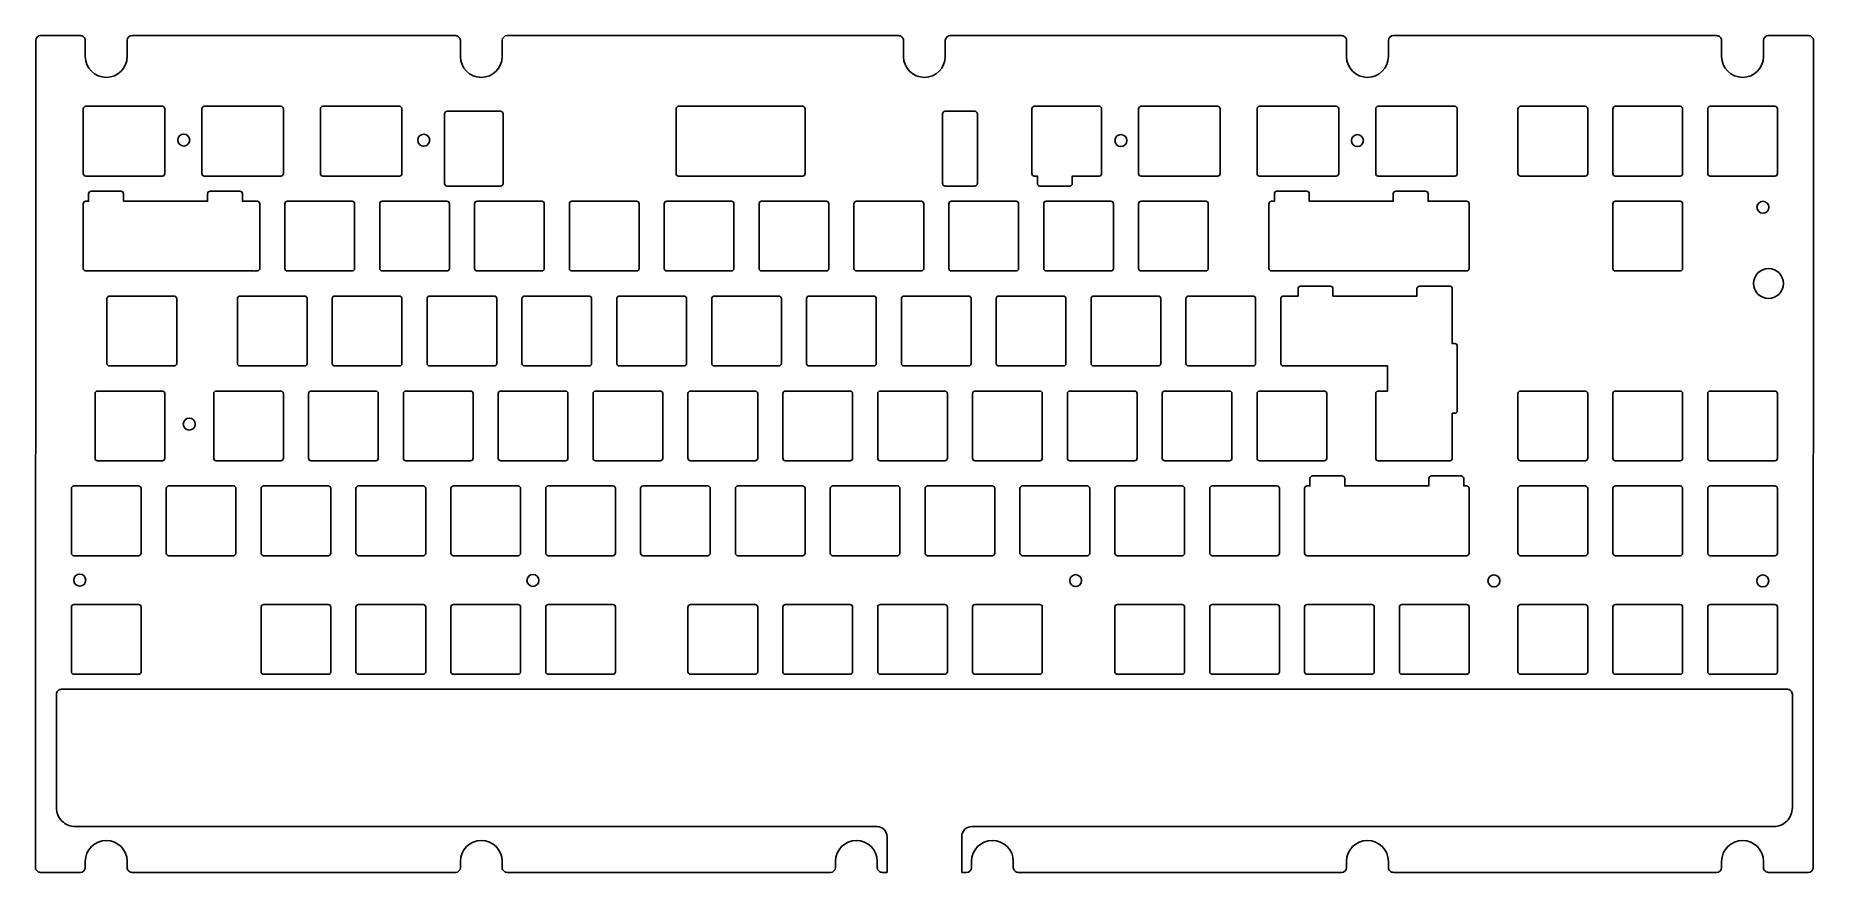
# Model space of a CAD drawing. Header units: millimetres. Extents: x 8 to 365, y -165 to 3.
import ezdxf

# ---------------------------------------------------------------- set-up
doc = ezdxf.new("R2010")
doc.units = ezdxf.units.MM
doc.layers.get('0').update_dxf_attribs({"linetype": 'CONTINUOUS'})

msp = doc.modelspace()

# ---------------------------------------------------------------- linework, layer by layer
for points in [[(13.26, -127.93), (359.88, -127.93, -0.414214), (360.88, -128.93), (360.88, -151.71, -0.414214), (357.09, -155.49), (196.07, -155.49, 0.414214), (194.07, -157.49), (194.07, -164.69), (195.03, -164.69, 0.414164), (196.03, -163.69), (196.03, -162.49, -1), (204.43, -162.49), (204.43, -163.69, 0.414263), (205.43, -164.69), (270.35, -164.69, 0.414164), (271.35, -163.69), (271.35, -162.49, -1), (279.75, -162.49), (279.75, -163.69, 0.414263), (280.75, -164.69), (345.68, -164.69, 0.414164), (346.68, -163.69), (346.68, -162.49, -1), (355.08, -162.49), (355.08, -163.69, 0.414263), (356.08, -164.69), (364.09, -164.69, 0.414164), (365.09, -163.69), (365.12, 2.28, 0.414263), (364.12, 3.28), (356.08, 3.28, 0.414164), (355.08, 2.28), (355.08, -0.92, -1), (346.68, -0.92), (346.68, 2.28, 0.414263), (345.68, 3.28), (280.75, 3.28, 0.414164), (279.75, 2.28), (279.75, -0.92, -1), (271.35, -0.92), (271.35, 2.28, 0.414263), (270.35, 3.28), (191.77, 3.28, 0.414164), (190.77, 2.28), (190.77, -0.92, -1), (182.37, -0.92), (182.37, 2.28, 0.414263), (181.37, 3.28), (102.79, 3.28, 0.414164), (101.79, 2.28), (101.78, -0.92, -1), (93.38, -0.92), (93.39, 2.28, 0.414263), (92.39, 3.28), (27.46, 3.28, 0.414164), (26.46, 2.28), (26.46, -0.92, -1), (18.06, -0.92), (18.06, 2.28, 0.414263), (17.06, 3.28), (9.09, 3.28, 0.414164), (8.09, 2.28), (8.07, -163.69, 0.414263), (9.07, -164.69), (17.06, -164.69, 0.414164), (18.06, -163.69), (18.06, -162.49, -1), (26.46, -162.49), (26.46, -163.69, 0.414263), (27.46, -164.69), (92.39, -164.69, 0.414164), (93.39, -163.69), (93.39, -162.49, -1), (101.79, -162.49), (101.79, -163.69, 0.414263), (102.79, -164.69), (167.71, -164.69, 0.414164), (168.71, -163.69), (168.71, -162.49, -1), (177.11, -162.49), (177.11, -163.69, 0.414263), (178.11, -164.69), (179.07, -164.69), (179.07, -157.49, 0.414214), (177.07, -155.49), (16.05, -155.49, -0.414214), (12.26, -151.71), (12.26, -128.93, -0.414214)], [(33.53, -24.92), (18.15, -24.92, -0.414214), (17.65, -24.42), (17.65, -11.42, -0.414214), (18.15, -10.92), (33.53, -10.92, -0.414214), (34.03, -11.42), (34.03, -24.42, -0.414214)], [(57.34, -24.92), (41.96, -24.92, -0.414214), (41.46, -24.42), (41.46, -11.42, -0.414214), (41.96, -10.92), (57.34, -10.92, -0.414214), (57.84, -11.42), (57.84, -24.42, -0.414214)], [(65.77, -10.92), (81.15, -10.92, -0.414214), (81.65, -11.42), (81.65, -24.42, -0.414214), (81.15, -24.92), (65.77, -24.92, -0.414214), (65.27, -24.42), (65.27, -11.42, -0.414214)], [(101.47, -26.92), (90.71, -26.92, -0.414214), (90.21, -26.42), (90.21, -12.42, -0.414214), (90.71, -11.92), (101.47, -11.92, -0.414214), (101.97, -12.42), (101.97, -26.42, -0.414214)], [(162.12, -24.92), (137.21, -24.92, -0.414214), (136.71, -24.42), (136.71, -11.42, -0.414214), (137.21, -10.92), (162.12, -10.92, -0.414214), (162.62, -11.42), (162.62, -24.42, -0.414214)], [(196.71, -26.92), (190.71, -26.92, -0.414214), (190.21, -26.42), (190.21, -12.42, -0.414214), (190.71, -11.92), (196.71, -11.92, -0.414214), (197.21, -12.42), (197.21, -26.42, -0.414214)], [(208.65, -10.92), (221.65, -10.92, -0.414214), (222.15, -11.42), (222.15, -24.42, -0.414214), (221.65, -24.92), (216.27, -24.92), (216.27, -26.42, -0.414214), (215.77, -26.92), (209.77, -26.92, -0.414214), (209.27, -26.42), (209.27, -24.92), (208.65, -24.92, -0.414214), (208.15, -24.42), (208.15, -11.42, -0.414214)], [(245.46, -24.92), (230.08, -24.92, -0.414214), (229.58, -24.42), (229.58, -11.42, -0.414214), (230.08, -10.92), (245.46, -10.92, -0.414214), (245.96, -11.42), (245.96, -24.42, -0.414214)], [(269.27, -24.92), (253.89, -24.92, -0.414214), (253.39, -24.42), (253.39, -11.42, -0.414214), (253.89, -10.92), (269.27, -10.92, -0.414214), (269.77, -11.42), (269.77, -24.42, -0.414214)], [(293.08, -24.92), (277.7, -24.92, -0.414214), (277.2, -24.42), (277.2, -11.42, -0.414214), (277.7, -10.92), (293.08, -10.92, -0.414214), (293.58, -11.42), (293.58, -24.42, -0.414214)], [(319.28, -24.92), (306.28, -24.92, -0.414214), (305.78, -24.42), (305.78, -11.42, -0.414214), (306.28, -10.92), (319.28, -10.92, -0.414214), (319.78, -11.42), (319.78, -24.42, -0.414214)], [(338.33, -24.92), (325.33, -24.92, -0.414214), (324.83, -24.42), (324.83, -11.42, -0.414214), (325.33, -10.92), (338.33, -10.92, -0.414214), (338.83, -11.42), (338.83, -24.42, -0.414214)], [(357.38, -24.92), (344.38, -24.92, -0.414214), (343.88, -24.42), (343.88, -11.42, -0.414214), (344.38, -10.92), (357.38, -10.92, -0.414214), (357.88, -11.42), (357.88, -24.42, -0.414214)], [(52.58, -43.97), (52.28, -43.97, -0.09309), (51.91, -43.97), (18.15, -43.97, -0.414214), (17.65, -43.47), (17.65, -30.47, -0.414214), (18.15, -29.97), (18.73, -29.97), (18.73, -28.47, -0.414214), (19.23, -27.97), (25.23, -27.97, -0.414214), (25.73, -28.47), (25.73, -29.97), (42.61, -29.97), (42.61, -28.47, -0.414214), (43.11, -27.97), (49.11, -27.97, -0.414214), (49.61, -28.47), (49.61, -29.97), (52.58, -29.97, -0.414214), (53.08, -30.47), (53.08, -43.47, -0.414214)], [(295.47, -43.97), (256.27, -43.97, -0.414214), (255.77, -43.47), (255.77, -30.47, -0.414214), (256.27, -29.97), (256.86, -29.97), (256.86, -28.47, -0.414214), (257.36, -27.97), (263.36, -27.97, -0.414214), (263.86, -28.47), (263.86, -29.97), (280.73, -29.97), (280.73, -28.47, -0.414214), (281.23, -27.97), (287.23, -27.97, -0.414214), (287.73, -28.47), (287.73, -29.97), (295.47, -29.97, -0.414214), (295.97, -30.47), (295.97, -43.47, -0.414214)], [(71.63, -43.97), (58.63, -43.97, -0.414214), (58.13, -43.47), (58.13, -30.47, -0.414214), (58.63, -29.97), (71.63, -29.97, -0.414214), (72.13, -30.47), (72.13, -43.47, -0.414214)], [(90.68, -43.97), (77.68, -43.97, -0.414214), (77.18, -43.47), (77.18, -30.47, -0.414214), (77.68, -29.97), (90.68, -29.97, -0.414214), (91.18, -30.47), (91.18, -43.47, -0.414214)], [(109.73, -43.97), (96.73, -43.97, -0.414214), (96.23, -43.47), (96.23, -30.47, -0.414214), (96.73, -29.97), (109.73, -29.97, -0.414214), (110.23, -30.47), (110.23, -43.47, -0.414214)], [(129.28, -30.47), (129.28, -43.47, -0.414214), (128.78, -43.97), (115.78, -43.97, -0.414214), (115.28, -43.47), (115.28, -30.47, -0.414214), (115.78, -29.97), (128.78, -29.97, -0.414214)], [(147.83, -43.97), (134.83, -43.97, -0.414214), (134.33, -43.47), (134.33, -30.47, -0.414214), (134.83, -29.97), (147.83, -29.97, -0.414214), (148.33, -30.47), (148.33, -43.47, -0.414214)], [(166.88, -43.97), (153.88, -43.97, -0.414214), (153.38, -43.47), (153.38, -30.47, -0.414214), (153.88, -29.97), (166.88, -29.97, -0.414214), (167.38, -30.47), (167.38, -43.47, -0.414214)], [(185.93, -43.97), (172.93, -43.97, -0.414214), (172.43, -43.47), (172.43, -30.47, -0.414214), (172.93, -29.97), (185.93, -29.97, -0.414214), (186.43, -30.47), (186.43, -43.47, -0.414214)], [(205.48, -30.47), (205.48, -43.47, -0.414214), (204.98, -43.97), (191.98, -43.97, -0.414214), (191.48, -43.47), (191.48, -30.47, -0.414214), (191.98, -29.97), (204.98, -29.97, -0.414214)], [(224.03, -43.97), (211.03, -43.97, -0.414214), (210.53, -43.47), (210.53, -30.47, -0.414214), (211.03, -29.97), (224.03, -29.97, -0.414214), (224.53, -30.47), (224.53, -43.47, -0.414214)], [(243.08, -43.97), (230.08, -43.97, -0.414214), (229.58, -43.47), (229.58, -30.47, -0.414214), (230.08, -29.97), (243.08, -29.97, -0.414214), (243.58, -30.47), (243.58, -43.47, -0.414214)], [(338.33, -43.97), (325.33, -43.97, -0.414214), (324.83, -43.47), (324.83, -30.47, -0.414214), (325.33, -29.97), (338.33, -29.97, -0.414214), (338.83, -30.47), (338.83, -43.47, -0.414214)], [(35.91, -63.02), (22.91, -63.02, -0.414214), (22.41, -62.52), (22.41, -49.52, -0.414214), (22.91, -49.02), (35.91, -49.02, -0.414214), (36.41, -49.52), (36.41, -62.52, -0.414214)], [(62.1, -63.02), (49.1, -63.02, -0.414214), (48.6, -62.52), (48.6, -49.52, -0.414214), (49.1, -49.02), (62.1, -49.02, -0.414214), (62.6, -49.52), (62.6, -62.52, -0.414214)], [(81.15, -63.02), (68.15, -63.02, -0.414214), (67.65, -62.52), (67.65, -49.52, -0.414214), (68.15, -49.02), (81.15, -49.02, -0.414214), (81.65, -49.52), (81.65, -62.52, -0.414214)], [(100.2, -63.02), (87.2, -63.02, -0.414214), (86.7, -62.52), (86.7, -49.52, -0.414214), (87.2, -49.02), (100.2, -49.02, -0.414214), (100.7, -49.52), (100.7, -62.52, -0.414214)], [(119.25, -63.02), (106.25, -63.02, -0.414214), (105.75, -62.52), (105.75, -49.52, -0.414214), (106.25, -49.02), (119.25, -49.02, -0.414214), (119.75, -49.52), (119.75, -62.52, -0.414214)], [(138.8, -49.52), (138.8, -62.52, -0.414214), (138.3, -63.02), (125.3, -63.02, -0.414214), (124.8, -62.52), (124.8, -49.52, -0.414214), (125.3, -49.02), (138.3, -49.02, -0.414214)], [(157.35, -63.02), (144.35, -63.02, -0.414214), (143.85, -62.52), (143.85, -49.52, -0.414214), (144.35, -49.02), (157.35, -49.02, -0.414214), (157.85, -49.52), (157.85, -62.52, -0.414214)], [(176.4, -63.02), (163.4, -63.02, -0.414214), (162.9, -62.52), (162.9, -49.52, -0.414214), (163.4, -49.02), (176.4, -49.02, -0.414214), (176.9, -49.52), (176.9, -62.52, -0.414214)], [(195.95, -49.52), (195.95, -62.52, -0.414214), (195.45, -63.02), (182.45, -63.02, -0.414214), (181.95, -62.52), (181.95, -49.52, -0.414214), (182.45, -49.02), (195.45, -49.02, -0.414214)], [(214.5, -63.02), (201.5, -63.02, -0.414214), (201, -62.52), (201, -49.52, -0.414214), (201.5, -49.02), (214.5, -49.02, -0.414214), (215, -49.52), (215, -62.52, -0.414214)], [(233.55, -63.02), (220.55, -63.02, -0.414214), (220.05, -62.52), (220.05, -49.52, -0.414214), (220.55, -49.02), (233.55, -49.02, -0.414214), (234.05, -49.52), (234.05, -62.52, -0.414214)], [(253.1, -49.52), (253.1, -62.52, -0.414214), (252.6, -63.02), (239.6, -63.02, -0.414214), (239.1, -62.52), (239.1, -49.52, -0.414214), (239.6, -49.02), (252.6, -49.02, -0.414214)], [(292.08, -82.07, 0.414214), (292.58, -81.57), (292.58, -72.54), (293.08, -72.54, 0.414214), (293.58, -72.04), (293.58, -59.04, 0.414214), (293.08, -58.54), (292.58, -58.54), (292.58, -47.52, 0.414214), (292.08, -47.02), (286, -47.02, 0.414214), (285.5, -47.52), (285.5, -49.02), (268.62, -49.02), (268.62, -47.52, 0.414214), (268.12, -47.02), (262.12, -47.02, 0.414214), (261.62, -47.52), (261.62, -49.02), (258.65, -49.02, 0.414214), (258.15, -49.52), (258.15, -62.52, 0.414214), (258.65, -63.02), (279.58, -63.02), (279.58, -68.07), (277.7, -68.07, 0.414214), (277.2, -68.57), (277.2, -81.57, 0.414214), (277.7, -82.07)], [(34.03, -68.57), (34.03, -81.57, -0.414214), (33.53, -82.07), (20.53, -82.07, -0.414214), (20.03, -81.57), (20.03, -68.57, -0.414214), (20.53, -68.07), (33.53, -68.07, -0.414214)], [(57.84, -68.57), (57.84, -81.57, -0.414214), (57.34, -82.07), (44.34, -82.07, -0.414214), (43.84, -81.57), (43.84, -68.57, -0.414214), (44.34, -68.07), (57.34, -68.07, -0.414214)], [(76.89, -68.57), (76.89, -81.57, -0.414214), (76.39, -82.07), (63.39, -82.07, -0.414214), (62.89, -81.57), (62.89, -68.57, -0.414214), (63.39, -68.07), (76.39, -68.07, -0.414214)], [(95.44, -82.07), (82.44, -82.07, -0.414214), (81.94, -81.57), (81.94, -68.57, -0.414214), (82.44, -68.07), (95.44, -68.07, -0.414214), (95.94, -68.57), (95.94, -81.57, -0.414214)], [(114.49, -82.07), (101.49, -82.07, -0.414214), (100.99, -81.57), (100.99, -68.57, -0.414214), (101.49, -68.07), (114.49, -68.07, -0.414214), (114.99, -68.57), (114.99, -81.57, -0.414214)], [(134.04, -68.57), (134.04, -81.57, -0.414214), (133.54, -82.07), (120.54, -82.07, -0.414214), (120.04, -81.57), (120.04, -68.57, -0.414214), (120.54, -68.07), (133.54, -68.07, -0.414214)], [(152.59, -82.07), (139.59, -82.07, -0.414214), (139.09, -81.57), (139.09, -68.57, -0.414214), (139.59, -68.07), (152.59, -68.07, -0.414214), (153.09, -68.57), (153.09, -81.57, -0.414214)], [(171.64, -82.07), (158.64, -82.07, -0.414214), (158.14, -81.57), (158.14, -68.57, -0.414214), (158.64, -68.07), (171.64, -68.07, -0.414214), (172.14, -68.57), (172.14, -81.57, -0.414214)], [(190.69, -82.07), (177.69, -82.07, -0.414214), (177.19, -81.57), (177.19, -68.57, -0.414214), (177.69, -68.07), (190.69, -68.07, -0.414214), (191.19, -68.57), (191.19, -81.57, -0.414214)], [(209.74, -82.07), (196.74, -82.07, -0.414214), (196.24, -81.57), (196.24, -68.57, -0.414214), (196.74, -68.07), (209.74, -68.07, -0.414214), (210.24, -68.57), (210.24, -81.57, -0.414214)], [(228.79, -82.07), (215.79, -82.07, -0.414214), (215.29, -81.57), (215.29, -68.57, -0.414214), (215.79, -68.07), (228.79, -68.07, -0.414214), (229.29, -68.57), (229.29, -81.57, -0.414214)], [(247.84, -82.07), (234.84, -82.07, -0.414214), (234.34, -81.57), (234.34, -68.57, -0.414214), (234.84, -68.07), (247.84, -68.07, -0.414214), (248.34, -68.57), (248.34, -81.57, -0.414214)], [(266.89, -82.07), (253.89, -82.07, -0.414214), (253.39, -81.57), (253.39, -68.57, -0.414214), (253.89, -68.07), (266.89, -68.07, -0.414214), (267.39, -68.57), (267.39, -81.57, -0.414214)], [(319.78, -68.57), (319.78, -81.57, -0.414214), (319.28, -82.07), (306.28, -82.07, -0.414214), (305.78, -81.57), (305.78, -68.57, -0.414214), (306.28, -68.07), (319.28, -68.07, -0.414214)], [(338.83, -68.57), (338.83, -81.57, -0.414214), (338.33, -82.07), (325.33, -82.07, -0.414214), (324.83, -81.57), (324.83, -68.57, -0.414214), (325.33, -68.07), (338.33, -68.07, -0.414214)], [(357.88, -68.57), (357.88, -81.57, -0.414214), (357.38, -82.07), (344.38, -82.07, -0.414214), (343.88, -81.57), (343.88, -68.57, -0.414214), (344.38, -68.07), (357.38, -68.07, -0.414214)], [(288.38, -85.12), (294.38, -85.12, -0.414214), (294.88, -85.62), (294.88, -87.12), (295.47, -87.12, -0.414214), (295.97, -87.62), (295.97, -100.62, -0.414214), (295.47, -101.12), (263.42, -101.12, -0.414214), (262.92, -100.62), (262.92, -87.62, -0.414214), (263.42, -87.12), (264, -87.12), (264, -85.62, -0.414214), (264.5, -85.12), (270.5, -85.12, -0.414214), (271, -85.62), (271, -87.12), (287.88, -87.12), (287.88, -85.62, -0.414214)], [(28.77, -101.12), (15.77, -101.12, -0.414214), (15.27, -100.62), (15.27, -87.62, -0.414214), (15.77, -87.12), (28.77, -87.12, -0.414214), (29.27, -87.62), (29.27, -100.62, -0.414214)], [(48.32, -87.62), (48.32, -100.62, -0.414214), (47.82, -101.12), (34.82, -101.12, -0.414214), (34.32, -100.62), (34.32, -87.62, -0.414214), (34.82, -87.12), (47.82, -87.12, -0.414214)], [(66.87, -101.12), (53.87, -101.12, -0.414214), (53.37, -100.62), (53.37, -87.62, -0.414214), (53.87, -87.12), (66.87, -87.12, -0.414214), (67.37, -87.62), (67.37, -100.62, -0.414214)], [(85.92, -101.12), (72.92, -101.12, -0.414214), (72.42, -100.62), (72.42, -87.62, -0.414214), (72.92, -87.12), (85.92, -87.12, -0.414214), (86.42, -87.62), (86.42, -100.62, -0.414214)], [(104.97, -101.12), (91.97, -101.12, -0.414214), (91.47, -100.62), (91.47, -87.62, -0.414214), (91.97, -87.12), (104.97, -87.12, -0.414214), (105.47, -87.62), (105.47, -100.62, -0.414214)], [(124.52, -87.62), (124.52, -100.62, -0.414214), (124.02, -101.12), (111.02, -101.12, -0.414214), (110.52, -100.62), (110.52, -87.62, -0.414214), (111.02, -87.12), (124.02, -87.12, -0.414214)], [(143.07, -101.12), (130.07, -101.12, -0.414214), (129.57, -100.62), (129.57, -87.62, -0.414214), (130.07, -87.12), (143.07, -87.12, -0.414214), (143.57, -87.62), (143.57, -100.62, -0.414214)], [(162.12, -101.12), (149.12, -101.12, -0.414214), (148.62, -100.62), (148.62, -87.62, -0.414214), (149.12, -87.12), (162.12, -87.12, -0.414214), (162.62, -87.62), (162.62, -100.62, -0.414214)], [(181.17, -101.12), (168.17, -101.12, -0.414214), (167.67, -100.62), (167.67, -87.62, -0.414214), (168.17, -87.12), (181.17, -87.12, -0.414214), (181.67, -87.62), (181.67, -100.62, -0.414214)], [(200.22, -101.12), (187.22, -101.12, -0.414214), (186.72, -100.62), (186.72, -87.62, -0.414214), (187.22, -87.12), (200.22, -87.12, -0.414214), (200.72, -87.62), (200.72, -100.62, -0.414214)], [(219.77, -87.62), (219.77, -100.62, -0.414214), (219.27, -101.12), (206.27, -101.12, -0.414214), (205.77, -100.62), (205.77, -87.62, -0.414214), (206.27, -87.12), (219.27, -87.12, -0.414214)], [(238.32, -101.12), (225.32, -101.12, -0.414214), (224.82, -100.62), (224.82, -87.62, -0.414214), (225.32, -87.12), (238.32, -87.12, -0.414214), (238.82, -87.62), (238.82, -100.62, -0.414214)], [(257.37, -101.12), (244.37, -101.12, -0.414214), (243.87, -100.62), (243.87, -87.62, -0.414214), (244.37, -87.12), (257.37, -87.12, -0.414214), (257.87, -87.62), (257.87, -100.62, -0.414214)], [(319.28, -101.12), (306.28, -101.12, -0.414214), (305.78, -100.62), (305.78, -87.62, -0.414214), (306.28, -87.12), (319.28, -87.12, -0.414214), (319.78, -87.62), (319.78, -100.62, -0.414214)], [(338.33, -101.12), (325.33, -101.12, -0.414214), (324.83, -100.62), (324.83, -87.62, -0.414214), (325.33, -87.12), (338.33, -87.12, -0.414214), (338.83, -87.62), (338.83, -100.62, -0.414214)], [(357.38, -101.12), (344.38, -101.12, -0.414214), (343.88, -100.62), (343.88, -87.62, -0.414214), (344.38, -87.12), (357.38, -87.12, -0.414214), (357.88, -87.62), (357.88, -100.62, -0.414214)], [(29.27, -111.43), (29.27, -124.43, -0.414214), (28.77, -124.93), (15.77, -124.93, -0.414214), (15.27, -124.43), (15.27, -111.43, -0.414214), (15.77, -110.93), (28.77, -110.93, -0.414214)], [(66.87, -124.93), (53.87, -124.93, -0.414214), (53.37, -124.43), (53.37, -111.43, -0.414214), (53.87, -110.93), (66.87, -110.93, -0.414214), (67.37, -111.43), (67.37, -124.43, -0.414214)], [(86.42, -111.43), (86.42, -124.43, -0.414214), (85.92, -124.93), (72.92, -124.93, -0.414214), (72.42, -124.43), (72.42, -111.43, -0.414214), (72.92, -110.93), (85.92, -110.93, -0.414214)], [(105.47, -111.43), (105.47, -124.43, -0.414214), (104.97, -124.93), (91.97, -124.93, -0.414214), (91.47, -124.43), (91.47, -111.43, -0.414214), (91.97, -110.93), (104.97, -110.93, -0.414214)], [(124.52, -111.43), (124.52, -124.43, -0.414214), (124.02, -124.93), (111.02, -124.93, -0.414214), (110.52, -124.43), (110.52, -111.43, -0.414214), (111.02, -110.93), (124.02, -110.93, -0.414214)], [(153.09, -111.43), (153.09, -124.43, -0.414214), (152.59, -124.93), (139.59, -124.93, -0.414214), (139.09, -124.43), (139.09, -111.43, -0.414214), (139.59, -110.93), (152.59, -110.93, -0.414214)], [(171.64, -124.93), (158.64, -124.93, -0.414214), (158.14, -124.43), (158.14, -111.43, -0.414214), (158.64, -110.93), (171.64, -110.93, -0.414214), (172.14, -111.43), (172.14, -124.43, -0.414214)], [(190.69, -124.93), (177.69, -124.93, -0.414214), (177.19, -124.43), (177.19, -111.43, -0.414214), (177.69, -110.93), (190.69, -110.93, -0.414214), (191.19, -111.43), (191.19, -124.43, -0.414214)], [(209.74, -124.93), (196.74, -124.93, -0.414214), (196.24, -124.43), (196.24, -111.43, -0.414214), (196.74, -110.93), (209.74, -110.93, -0.414214), (210.24, -111.43), (210.24, -124.43, -0.414214)], [(238.82, -111.43), (238.82, -124.43, -0.414214), (238.32, -124.93), (225.32, -124.93, -0.414214), (224.82, -124.43), (224.82, -111.43, -0.414214), (225.32, -110.93), (238.32, -110.93, -0.414214)], [(257.37, -124.93), (244.37, -124.93, -0.414214), (243.87, -124.43), (243.87, -111.43, -0.414214), (244.37, -110.93), (257.37, -110.93, -0.414214), (257.87, -111.43), (257.87, -124.43, -0.414214)], [(276.42, -124.93), (263.42, -124.93, -0.414214), (262.92, -124.43), (262.92, -111.43, -0.414214), (263.42, -110.93), (276.42, -110.93, -0.414214), (276.92, -111.43), (276.92, -124.43, -0.414214)], [(295.47, -124.93), (282.47, -124.93, -0.414214), (281.97, -124.43), (281.97, -111.43, -0.414214), (282.47, -110.93), (295.47, -110.93, -0.414214), (295.97, -111.43), (295.97, -124.43, -0.414214)], [(319.78, -111.43), (319.78, -124.43, -0.414214), (319.28, -124.93), (306.28, -124.93, -0.414214), (305.78, -124.43), (305.78, -111.43, -0.414214), (306.28, -110.93), (319.28, -110.93, -0.414214)], [(338.33, -124.93), (325.33, -124.93, -0.414214), (324.83, -124.43), (324.83, -111.43, -0.414214), (325.33, -110.93), (338.33, -110.93, -0.414214), (338.83, -111.43), (338.83, -124.43, -0.414214)], [(357.38, -124.93), (344.38, -124.93, -0.414214), (343.88, -124.43), (343.88, -111.43, -0.414214), (344.38, -110.93), (357.38, -110.93, -0.414214), (357.88, -111.43), (357.88, -124.43, -0.414214)]]:
    msp.add_lwpolyline(points, format="xyb", close=True)
at = {"extrusion": (0, 0, -1)}
for centre in [(-37.83, -17.69), (-86.03, -17.72), (-226.03, -17.79), (-273.53, -17.81), (-354.98, -31.18), (-38.93, -74.71), (-16.95, -106.02), (-107.95, -106.07), (-216.95, -106.12), (-300.95, -106.17), (-354.95, -106.19)]:
    msp.add_circle(centre, 1.2, dxfattribs=at)
at = {"extrusion": (-4.03897e-28, -8.27181e-25, -1)}
msp.add_circle((-356.1, -46.49), 3, dxfattribs=at)

doc.saveas('drawing.dxf')
